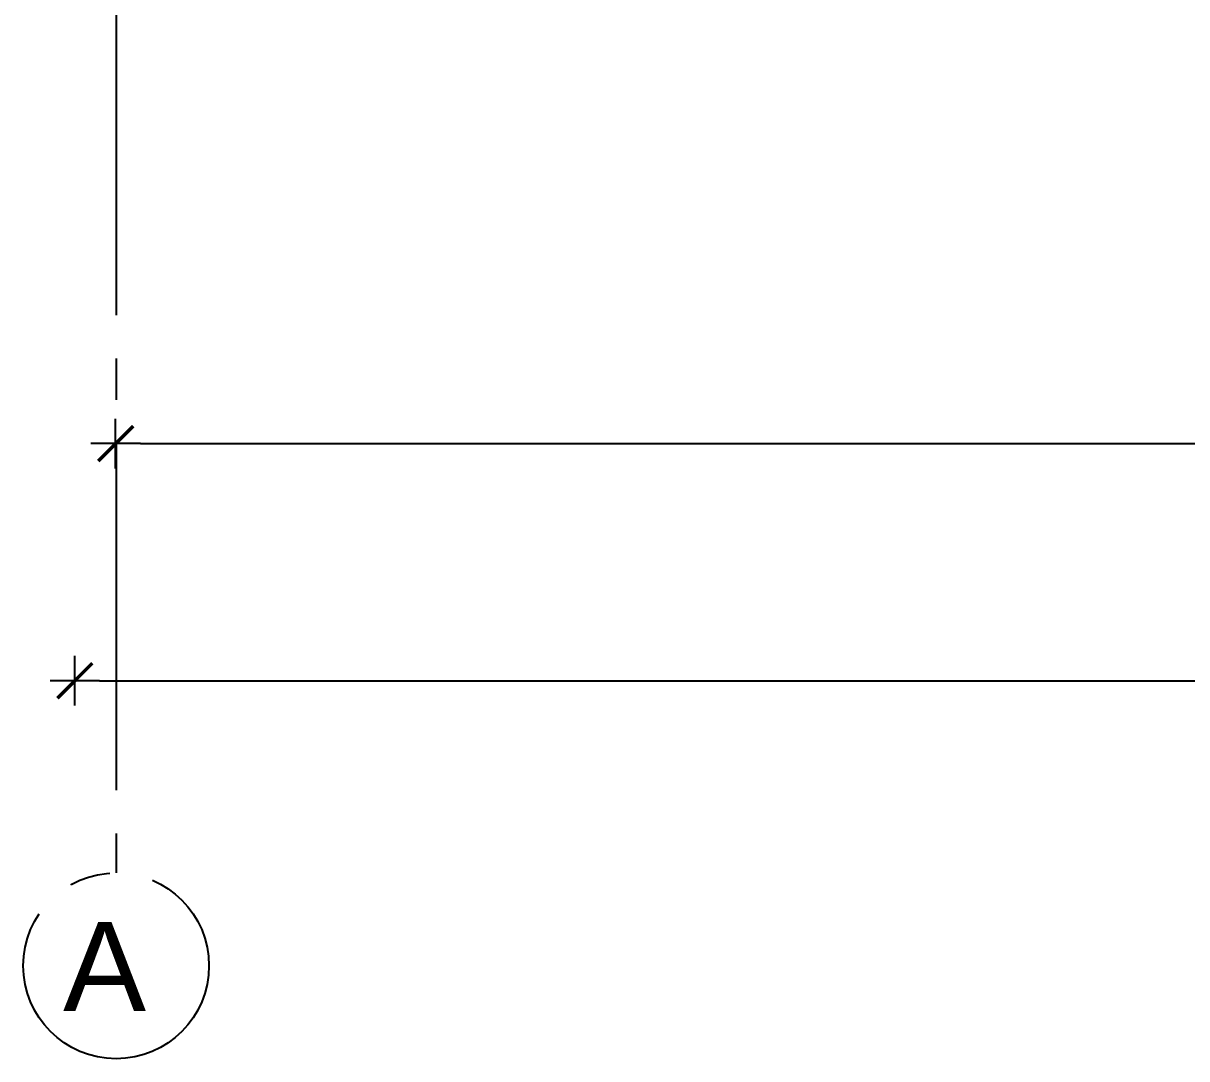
# Model space of a CAD drawing. Header units: millimetres. Extents: x 1217 to 2428, y 234 to 644.
# Drawn here: x 2113.487 to 2116.306, y 373.532 to 376.039 of the extents above; entities that cross this region are included whole.
import ezdxf

# ---------------------------------------------------------------- set-up
doc = ezdxf.new("R2010")
doc.units = ezdxf.units.MM
doc.linetypes.add('ACAD_ISO04W100', pattern=[30, 24, -3, 0, -3])
doc.layers.get('0').update_dxf_attribs({"lineweight": 5})
for name, color, linetype in [('0.1', 251, 'Continuous'), ('COTAS', 252, 'Continuous'), ('Ejes', 8, 'Continuous')]:
    doc.layers.add(name, color=color, linetype=linetype)
doc.styles.add('INTERARQ', font='arial.ttf')
doc.styles.get("Standard").update_dxf_attribs({"font": 'arial.ttf'})
doc.dimstyles.new('ESCALA_1-50', dxfattribs={"dimtxt": 0.15, "dimasz": 0.06, "dimexe": 0.18, "dimexo": 0.0625, "dimgap": 0, "dimtad": 0, "dimtih": 1, "dimtoh": 1, "dimzin": 0, "dimdsep": 46, "dimtxsty": 'INTERARQ', "dimblk": 'DIMTICK', "dimcen": 0, "dimse1": 1, "dimse2": 1, "dimclrd": 256, "dimclre": 1, "dimclrt": 2, "dimadec": 0, "dimazin": 0, "dimtfac": 4.5, "dimtofl": 0, "dimtmove": 2, "dimatfit": 3, "dimldrblk": 'DIMTICK', "dimfxl": 1, "dimtolj": 1, "dimtzin": 0, "dimarcsym": 0})

# ---------------------------------------------------------------- blocks, each defined once
blk = doc.blocks.new('DIMTICK')
at = {"color": 1}
for p, q in [((0, 1), (0, -1)), ((-1, 0), (1, 0))]:
    blk.add_line(p, q, dxfattribs=at)
at = {"color": 3, "const_width": 0.141}
blk.add_lwpolyline([(0.707, 0.707), (-0.707, -0.707)], dxfattribs=at)
blk = doc.blocks.new('*D1701')
at = {"layer": 'COTAS', "lineweight": -2, "ltscale": 3, "transparency": 16777216}
for p, q in [((2113.7706, 375.0212), (2118.0301, 375.0212)), ((2122.6792, 375.0212), (2118.4197, 375.0212))]:
    blk.add_line(p, q, dxfattribs=at)
at = {"layer": 'Defpoints', "color": 0, "ltscale": 3, "transparency": 16777216}
for p in [(2113.7106, 375.3032, 0), (2122.7392, 375.3032, 0), (2122.7392, 375.0212)]:
    blk.add_point(p, dxfattribs=at)
at = {"layer": 'COTAS', "lineweight": -2, "ltscale": 3, "transparency": 16777216, "xscale": 0.06, "yscale": 0.06, "zscale": 0.06, "rotation": 180}
blk.add_blockref('DIMTICK', (2113.7106, 375.0212), dxfattribs=at)
at = {"layer": 'COTAS', "lineweight": -2, "ltscale": 3, "transparency": 16777216, "xscale": 0.06, "yscale": 0.06, "zscale": 0.06}
blk.add_blockref('DIMTICK', (2122.7392, 375.0212), dxfattribs=at)
at = {"layer": 'COTAS', "color": 2, "ltscale": 3, "transparency": 16777216, "insert": (2118.2249, 375.0212), "char_height": 0.15, "attachment_point": 5, "style": 'INTERARQ'}
blk.add_mtext('\\A1;9.03', dxfattribs=at)
blk = doc.blocks.new('*D1635')
at = {"layer": '0.1', "lineweight": -2, "ltscale": 3, "transparency": 16777216}
for p, q in [((2113.6716, 374.447), (2129.2484, 374.447)), ((2145.3316, 374.447), (2129.7548, 374.447))]:
    blk.add_line(p, q, dxfattribs=at)
at = {"layer": 'Defpoints', "color": 0, "ltscale": 3, "transparency": 16777216}
for p in [(2145.3916, 377.6495, 0), (2113.6116, 376.671, 0), (2145.3916, 374.447)]:
    blk.add_point(p, dxfattribs=at)
at = {"layer": '0.1', "lineweight": -2, "ltscale": 3, "transparency": 16777216, "xscale": 0.06, "yscale": 0.06, "zscale": 0.06, "rotation": 180}
blk.add_blockref('DIMTICK', (2113.6116, 374.447), dxfattribs=at)
at = {"layer": '0.1', "lineweight": -2, "ltscale": 3, "transparency": 16777216, "xscale": 0.06, "yscale": 0.06, "zscale": 0.06}
blk.add_blockref('DIMTICK', (2145.3916, 374.447), dxfattribs=at)
at = {"layer": '0.1', "color": 2, "ltscale": 3, "transparency": 16777216, "insert": (2129.5016, 374.447), "char_height": 0.15, "attachment_point": 5, "style": 'INTERARQ'}
blk.add_mtext('\\A1;31.78', dxfattribs=at)

msp = doc.modelspace()

# ---------------------------------------------------------------- linework, layer by layer
at = {"layer": 'Ejes', "linetype": 'ACAD_ISO04W100', "ltscale": 0.035, "elevation": 0}
msp.add_lwpolyline([(2113.71178, 384.22243), (2113.71178, 373.9818)], dxfattribs=at)
at = {"layer": 'Ejes', "linetype": 'ACAD_ISO04W100', "ltscale": 0.035}
msp.add_circle((2113.71178, 373.75682, 0), 0.22498, dxfattribs=at)

# ---------------------------------------------------------------- texts
at = {"layer": 'Ejes', "insert": (2113.68377, 373.75508, 0), "char_height": 0.216, "width": 0.344369, "attachment_point": 5}
msp.add_mtext('A', dxfattribs=at)

# ---------------------------------------------------------------- dimensions: what is measured, and where the dimension line sits
at = {"layer": '0.1', "ltscale": 3}
dim = msp.add_linear_dim(base=(2145.3916, 374.44702), p1=(2113.61159, 376.67099, 0), p2=(2145.3916, 377.64948, 0), dimstyle='ESCALA_1-50', dxfattribs=at)
dim.commit()
dim.dimension.update_dxf_attribs({"geometry": '*D1635', "text_midpoint": (2129.5016, 374.44702)})
at = {"layer": 'COTAS', "ltscale": 3}
dim = msp.add_linear_dim(base=(2122.73916, 375.02122, 0), p1=(2113.71057, 375.30324, 0), p2=(2122.73916, 375.30324, 0), dimstyle='ESCALA_1-50', dxfattribs=at)
dim.commit()
dim.dimension.update_dxf_attribs({"geometry": '*D1701', "text_midpoint": (2118.22487, 375.02122, 0)})

doc.saveas('drawing.dxf')
